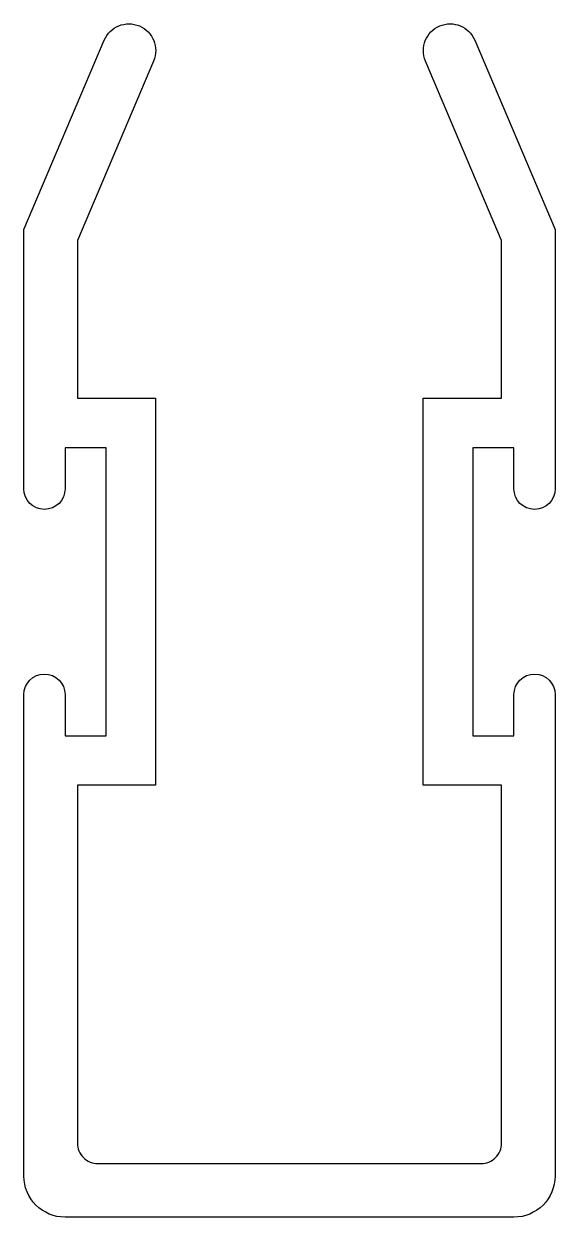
# Model space of a CAD drawing. Extents: x 258.8 to 271.7, y 232.3 to 261.3.
import ezdxf

# ---------------------------------------------------------------- set-up
doc = ezdxf.new("R2010")
doc.units = 0
doc.layers.add('ANA', color=220, linetype='CONTINUOUS')

msp = doc.modelspace()

# ---------------------------------------------------------------- linework, layer by layer
at = {"layer": 'ANA'}
msp.add_lwpolyline([(270.44, 242.803), (268.54, 242.803), (268.54, 252.203), (270.44, 252.203), (270.44, 256.039), (268.592, 260.4, -1), (269.789, 260.907), (271.74, 256.303), (271.74, 250.003, -1), (270.74, 250.003), (270.74, 251.003), (269.74, 251.003), (269.74, 244.003), (270.74, 244.003), (270.74, 245.003, -1), (271.74, 245.003), (271.74, 233.303, -0.414214), (270.74, 232.303), (265.29, 232.303), (259.84, 232.303, -0.414214), (258.84, 233.303), (258.84, 245.003, -1), (259.84, 245.003), (259.84, 244.003), (260.84, 244.003), (260.84, 251.003), (259.84, 251.003), (259.84, 250.003, -1), (258.84, 250.003), (258.84, 256.303), (260.792, 260.907, -1), (261.989, 260.4), (260.14, 256.039), (260.14, 252.203), (262.04, 252.203), (262.04, 242.803), (260.14, 242.803), (260.14, 234.103, 0.414214), (260.64, 233.603), (265.29, 233.603), (269.94, 233.603, 0.414214), (270.44, 234.103)], format="xyb", close=True, dxfattribs=at)

doc.saveas('drawing.dxf')
